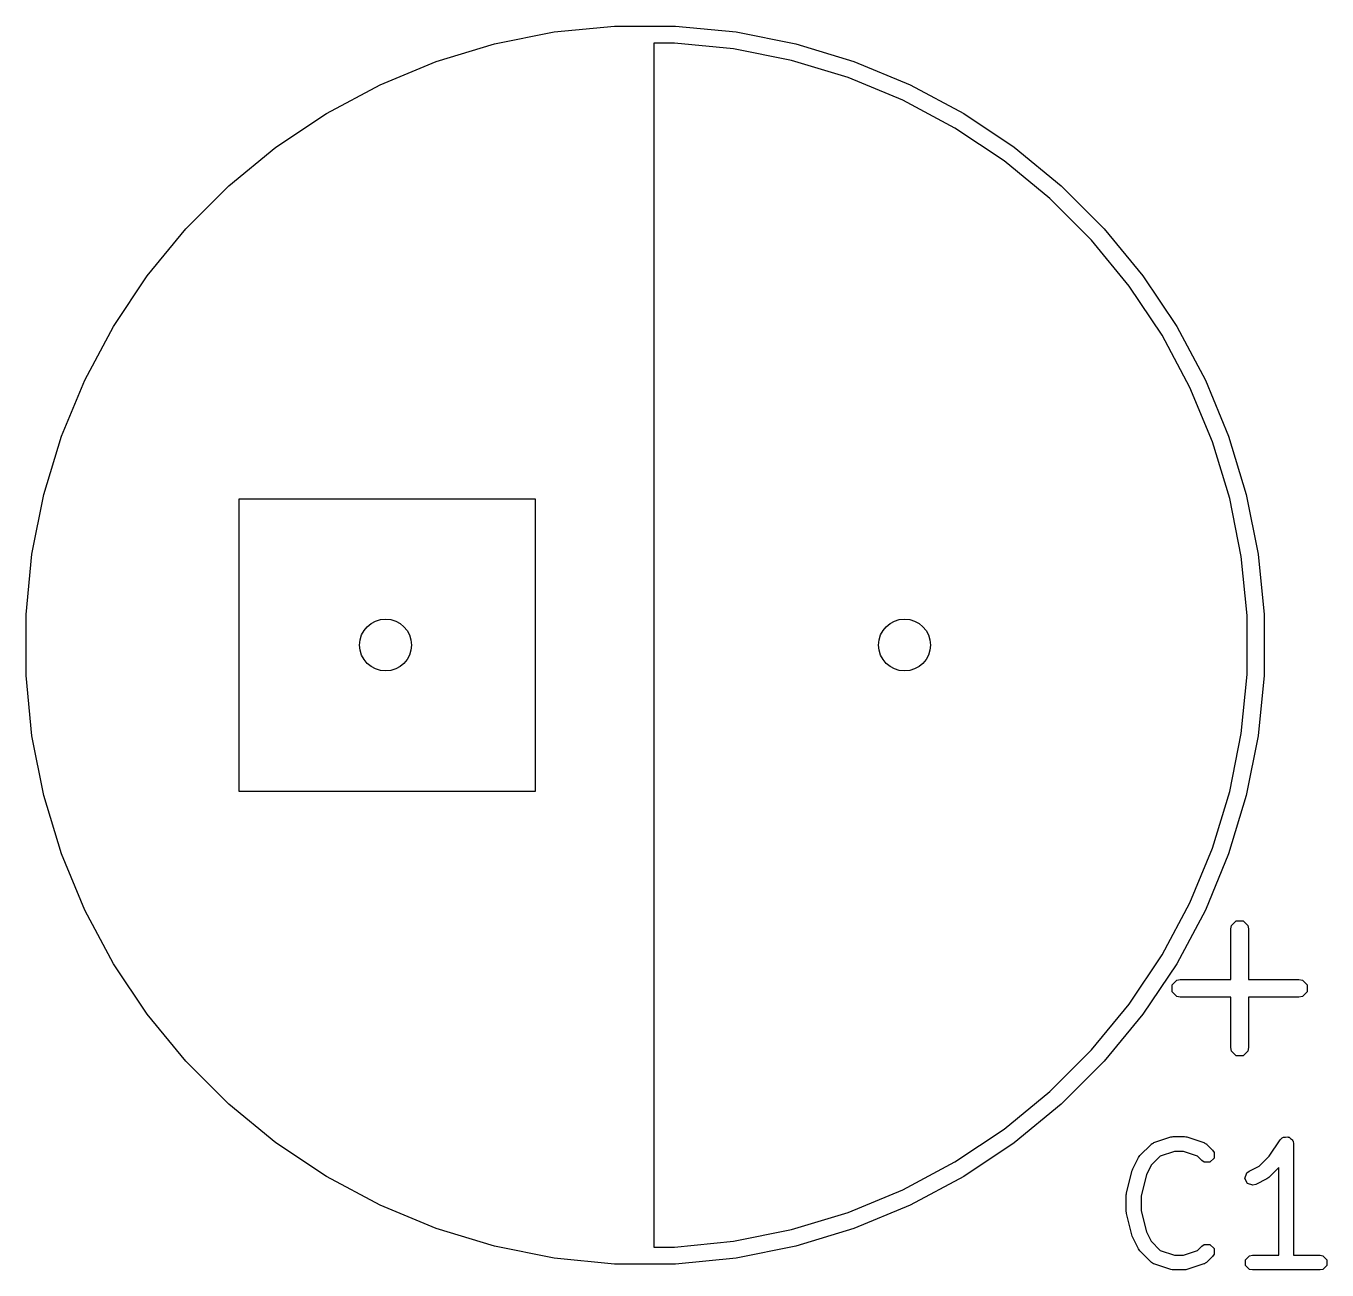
# Model space of a CAD drawing. Header units: inches. Extents: x -1.62 to 1.64, y 0 to 4.72.
# Drawn here: x 0.3032 to 0.6486, y 3.0506 to 3.3809 of the extents above; entities that cross this region are included whole.
import ezdxf

# ---------------------------------------------------------------- set-up
doc = ezdxf.new("R2010")
doc.units = ezdxf.units.IN
doc.header["$MEASUREMENT"] = 0
doc.layers.add('BLACK', color=250, linetype='CONTINUOUS')

msp = doc.modelspace()

# ---------------------------------------------------------------- linework, layer by layer
at = {"layer": 'BLACK', "linetype": 'CONTINUOUS'}
for p, q in [((0.42757, 3.37617), (0.44341, 3.37932)), ((0.44341, 3.37932), (0.45948, 3.3809)), ((0.45948, 3.3809), (0.47563, 3.3809)), ((0.47563, 3.3809), (0.4917, 3.37932)), ((0.4917, 3.37932), (0.50754, 3.37617)), ((0.41211, 3.37148), (0.42757, 3.37617)), ((0.4754, 3.37638), (0.46991, 3.37638)), ((0.46991, 3.37638), (0.46991, 3.05669)), ((0.49103, 3.37484), (0.4754, 3.37638)), ((0.50754, 3.37617), (0.52299, 3.37148)), ((0.39719, 3.3653), (0.41211, 3.37148)), ((0.50644, 3.37177), (0.49103, 3.37484)), ((0.52147, 3.36722), (0.50644, 3.37177)), ((0.52299, 3.37148), (0.53791, 3.3653)), ((0.38295, 3.35769), (0.39719, 3.3653)), ((0.53598, 3.36121), (0.52147, 3.36722)), ((0.53791, 3.3653), (0.55216, 3.35769)), ((0.54983, 3.3538), (0.53598, 3.36121)), ((0.36952, 3.34872), (0.38295, 3.35769)), ((0.55216, 3.35769), (0.56558, 3.34872)), ((0.56289, 3.34508), (0.54983, 3.3538)), ((0.35704, 3.33847), (0.36952, 3.34872)), ((0.56558, 3.34872), (0.57807, 3.33847)), ((0.57503, 3.33511), (0.56289, 3.34508)), ((0.34562, 3.32705), (0.35704, 3.33847)), ((0.57807, 3.33847), (0.58949, 3.32705)), ((0.58613, 3.32401), (0.57503, 3.33511)), ((0.33537, 3.31457), (0.34562, 3.32705)), ((0.58949, 3.32705), (0.59973, 3.31457)), ((0.59609, 3.31187), (0.58613, 3.32401)), ((0.3264, 3.30114), (0.33537, 3.31457)), ((0.59973, 3.31457), (0.60871, 3.30114)), ((0.60482, 3.29881), (0.59609, 3.31187)), ((0.31879, 3.2869), (0.3264, 3.30114)), ((0.60871, 3.30114), (0.61632, 3.2869)), ((0.61222, 3.28496), (0.60482, 3.29881)), ((0.31261, 3.27198), (0.31879, 3.2869)), ((0.61632, 3.2869), (0.6225, 3.27198)), ((0.61823, 3.27045), (0.61222, 3.28496)), ((0.30792, 3.25652), (0.31261, 3.27198)), ((0.6225, 3.27198), (0.62719, 3.25652)), ((0.62279, 3.25542), (0.61823, 3.27045)), ((0.30477, 3.24068), (0.30792, 3.25652)), ((0.36114, 3.2553), (0.35968, 3.2553)), ((0.35968, 3.2553), (0.35968, 3.17777)), ((0.36271, 3.2553), (0.36114, 3.2553)), ((0.36452, 3.2553), (0.36271, 3.2553)), ((0.36452, 3.2553), (0.36452, 3.2553)), ((0.36586, 3.2553), (0.36452, 3.2553)), ((0.36744, 3.2553), (0.36586, 3.2553)), ((0.36586, 3.2553), (0.36586, 3.2553)), ((0.36901, 3.2553), (0.36744, 3.2553)), ((0.37059, 3.2553), (0.36901, 3.2553)), ((0.37216, 3.2553), (0.37059, 3.2553)), ((0.37373, 3.2553), (0.37216, 3.2553)), ((0.37531, 3.2553), (0.37373, 3.2553)), ((0.37688, 3.2553), (0.37531, 3.2553)), ((0.37846, 3.2553), (0.37688, 3.2553)), ((0.38003, 3.2553), (0.37846, 3.2553)), ((0.38184, 3.2553), (0.38003, 3.2553)), ((0.38318, 3.2553), (0.38184, 3.2553)), ((0.38184, 3.2553), (0.38184, 3.2553)), ((0.38476, 3.2553), (0.38318, 3.2553)), ((0.38318, 3.2553), (0.38318, 3.2553)), ((0.38633, 3.2553), (0.38476, 3.2553)), ((0.38791, 3.2553), (0.38633, 3.2553)), ((0.38948, 3.2553), (0.38791, 3.2553)), ((0.39106, 3.2553), (0.38948, 3.2553)), ((0.39263, 3.2553), (0.39106, 3.2553)), ((0.39421, 3.2553), (0.39263, 3.2553)), ((0.39578, 3.2553), (0.39421, 3.2553)), ((0.39736, 3.2553), (0.39578, 3.2553)), ((0.39916, 3.2553), (0.39736, 3.2553)), ((0.40051, 3.2553), (0.39916, 3.2553)), ((0.39916, 3.2553), (0.39916, 3.2553)), ((0.40208, 3.2553), (0.40051, 3.2553)), ((0.40051, 3.2553), (0.40051, 3.2553)), ((0.40366, 3.2553), (0.40208, 3.2553)), ((0.40523, 3.2553), (0.40366, 3.2553)), ((0.40681, 3.2553), (0.40523, 3.2553)), ((0.40838, 3.2553), (0.40681, 3.2553)), ((0.40996, 3.2553), (0.40838, 3.2553)), ((0.41153, 3.2553), (0.40996, 3.2553)), ((0.4131, 3.2553), (0.41153, 3.2553)), ((0.41468, 3.2553), (0.4131, 3.2553)), ((0.41649, 3.2553), (0.41468, 3.2553)), ((0.41783, 3.2553), (0.41649, 3.2553)), ((0.41649, 3.2553), (0.41649, 3.2553)), ((0.4194, 3.2553), (0.41783, 3.2553)), ((0.41783, 3.2553), (0.41783, 3.2553)), ((0.42098, 3.2553), (0.4194, 3.2553)), ((0.42279, 3.2553), (0.42098, 3.2553)), ((0.42413, 3.2553), (0.42279, 3.2553)), ((0.42279, 3.2553), (0.42279, 3.2553)), ((0.4257, 3.2553), (0.42413, 3.2553)), ((0.42413, 3.2553), (0.42413, 3.2553)), ((0.42728, 3.2553), (0.4257, 3.2553)), ((0.42885, 3.2553), (0.42728, 3.2553)), ((0.43043, 3.2553), (0.42885, 3.2553)), ((0.432, 3.2553), (0.43043, 3.2553)), ((0.43358, 3.2553), (0.432, 3.2553)), ((0.43515, 3.2553), (0.43358, 3.2553)), ((0.43673, 3.2553), (0.43515, 3.2553)), ((0.4383, 3.2553), (0.43673, 3.2553)), ((0.43842, 3.2553), (0.4383, 3.2553)), ((0.43842, 3.17777), (0.43842, 3.2553)), ((0.62586, 3.24002), (0.62279, 3.25542)), ((0.62719, 3.25652), (0.63034, 3.24068)), ((0.30318, 3.22461), (0.30477, 3.24068)), ((0.63034, 3.24068), (0.63192, 3.22461)), ((0.62739, 3.22439), (0.62586, 3.24002)), ((0.30318, 3.22439), (0.30318, 3.22461)), ((0.30318, 3.20846), (0.30318, 3.22439)), ((0.62739, 3.20868), (0.62739, 3.22439)), ((0.63192, 3.22461), (0.63192, 3.20846)), ((0.30477, 3.19239), (0.30318, 3.20846)), ((0.62586, 3.19305), (0.62739, 3.20868)), ((0.63192, 3.20846), (0.63034, 3.19239)), ((0.30792, 3.17655), (0.30477, 3.19239)), ((0.62279, 3.17765), (0.62586, 3.19305)), ((0.63034, 3.19239), (0.62719, 3.17655)), ((0.31261, 3.16109), (0.30792, 3.17655)), ((0.35968, 3.17777), (0.35979, 3.17777)), ((0.35979, 3.17777), (0.36137, 3.17777)), ((0.36137, 3.17777), (0.36294, 3.17777)), ((0.36294, 3.17777), (0.36452, 3.17777)), ((0.36452, 3.17777), (0.36452, 3.17777)), ((0.36452, 3.17777), (0.36586, 3.17777)), ((0.36586, 3.17777), (0.36586, 3.17777)), ((0.36586, 3.17777), (0.36767, 3.17777)), ((0.36767, 3.17777), (0.36924, 3.17777)), ((0.36924, 3.17777), (0.37082, 3.17777)), ((0.37082, 3.17777), (0.37239, 3.17777)), ((0.37239, 3.17777), (0.37397, 3.17777)), ((0.37397, 3.17777), (0.37554, 3.17777)), ((0.37554, 3.17777), (0.37712, 3.17777)), ((0.37712, 3.17777), (0.37869, 3.17777)), ((0.37869, 3.17777), (0.38027, 3.17777)), ((0.38027, 3.17777), (0.38184, 3.17777)), ((0.38184, 3.17777), (0.38184, 3.17777)), ((0.38184, 3.17777), (0.38318, 3.17777)), ((0.38318, 3.17777), (0.38318, 3.17777)), ((0.38318, 3.17777), (0.38499, 3.17777)), ((0.38499, 3.17777), (0.38657, 3.17777)), ((0.38657, 3.17777), (0.38814, 3.17777)), ((0.38814, 3.17777), (0.38972, 3.17777)), ((0.38972, 3.17777), (0.39129, 3.17777)), ((0.39129, 3.17777), (0.39287, 3.17777)), ((0.39287, 3.17777), (0.39444, 3.17777)), ((0.39444, 3.17777), (0.39602, 3.17777)), ((0.39602, 3.17777), (0.39759, 3.17777)), ((0.39759, 3.17777), (0.39916, 3.17777)), ((0.39916, 3.17777), (0.39916, 3.17777)), ((0.39916, 3.17777), (0.40051, 3.17777)), ((0.40051, 3.17777), (0.40051, 3.17777)), ((0.40051, 3.17777), (0.40231, 3.17777)), ((0.40231, 3.17777), (0.40389, 3.17777)), ((0.40389, 3.17777), (0.40546, 3.17777)), ((0.40546, 3.17777), (0.40704, 3.17777)), ((0.40704, 3.17777), (0.40861, 3.17777)), ((0.40861, 3.17777), (0.41019, 3.17777)), ((0.41019, 3.17777), (0.41176, 3.17777)), ((0.41176, 3.17777), (0.41334, 3.17777)), ((0.41334, 3.17777), (0.41491, 3.17777)), ((0.41491, 3.17777), (0.41649, 3.17777)), ((0.41649, 3.17777), (0.41649, 3.17777)), ((0.41649, 3.17777), (0.41783, 3.17777)), ((0.41783, 3.17777), (0.41783, 3.17777)), ((0.41783, 3.17777), (0.41964, 3.17777)), ((0.41964, 3.17777), (0.42121, 3.17777)), ((0.42121, 3.17777), (0.42279, 3.17777)), ((0.42279, 3.17777), (0.42279, 3.17777)), ((0.42279, 3.17777), (0.42413, 3.17777)), ((0.42413, 3.17777), (0.42413, 3.17777)), ((0.42413, 3.17777), (0.42594, 3.17777)), ((0.42594, 3.17777), (0.42751, 3.17777)), ((0.42751, 3.17777), (0.42909, 3.17777)), ((0.42909, 3.17777), (0.43066, 3.17777)), ((0.43066, 3.17777), (0.43224, 3.17777)), ((0.43224, 3.17777), (0.43381, 3.17777)), ((0.43381, 3.17777), (0.43539, 3.17777)), ((0.43539, 3.17777), (0.43696, 3.17777)), ((0.43696, 3.17777), (0.43842, 3.17777)), ((0.61823, 3.16262), (0.62279, 3.17765)), ((0.62719, 3.17655), (0.6225, 3.16109)), ((0.31879, 3.14617), (0.31261, 3.16109)), ((0.61222, 3.14811), (0.61823, 3.16262)), ((0.6225, 3.16109), (0.61632, 3.14617)), ((0.60482, 3.13426), (0.61222, 3.14811)), ((0.3264, 3.13193), (0.31879, 3.14617)), ((0.61632, 3.14617), (0.60871, 3.13193)), ((0.62305, 3.14114), (0.62323, 3.14205)), ((0.62305, 3.12776), (0.62305, 3.14114)), ((0.62323, 3.14205), (0.62451, 3.14332)), ((0.62451, 3.14332), (0.62632, 3.14332)), ((0.62632, 3.14332), (0.6276, 3.14205)), ((0.6276, 3.14205), (0.62778, 3.14114)), ((0.62778, 3.14114), (0.62778, 3.12776)), ((0.59609, 3.1212), (0.60482, 3.13426)), ((0.33537, 3.1185), (0.3264, 3.13193)), ((0.60871, 3.13193), (0.59973, 3.1185)), ((0.60748, 3.1263), (0.60876, 3.12758)), ((0.60748, 3.12449), (0.60748, 3.1263)), ((0.60876, 3.12758), (0.60967, 3.12776)), ((0.60967, 3.12776), (0.62305, 3.12776)), ((0.62778, 3.12776), (0.64116, 3.12776)), ((0.64116, 3.12776), (0.64207, 3.12758)), ((0.64207, 3.12758), (0.64334, 3.1263)), ((0.64334, 3.1263), (0.64334, 3.12449)), ((0.60876, 3.12321), (0.60748, 3.12449)), ((0.60967, 3.12303), (0.60876, 3.12321)), ((0.62305, 3.12303), (0.60967, 3.12303)), ((0.62305, 3.10965), (0.62305, 3.12303)), ((0.64116, 3.12303), (0.62778, 3.12303)), ((0.62778, 3.12303), (0.62778, 3.10965)), ((0.64207, 3.12321), (0.64116, 3.12303)), ((0.64334, 3.12449), (0.64207, 3.12321)), ((0.58613, 3.10906), (0.59609, 3.1212)), ((0.34562, 3.10602), (0.33537, 3.1185)), ((0.59973, 3.1185), (0.58949, 3.10602)), ((0.57503, 3.09796), (0.58613, 3.10906)), ((0.62323, 3.10874), (0.62305, 3.10965)), ((0.62778, 3.10965), (0.6276, 3.10874)), ((0.35704, 3.0946), (0.34562, 3.10602)), ((0.58949, 3.10602), (0.57807, 3.0946)), ((0.62451, 3.10746), (0.62323, 3.10874)), ((0.62632, 3.10746), (0.62451, 3.10746)), ((0.6276, 3.10874), (0.62632, 3.10746)), ((0.56289, 3.08799), (0.57503, 3.09796)), ((0.36952, 3.08435), (0.35704, 3.0946)), ((0.57807, 3.0946), (0.56558, 3.08435)), ((0.54983, 3.07927), (0.56289, 3.08799)), ((0.60268, 3.08443), (0.60718, 3.08593)), ((0.60718, 3.08593), (0.60749, 3.08597)), ((0.60749, 3.08597), (0.6078, 3.08603)), ((0.6078, 3.08603), (0.6108, 3.08603)), ((0.6108, 3.08603), (0.61111, 3.08597)), ((0.61111, 3.08597), (0.61142, 3.08593)), ((0.61142, 3.08593), (0.61592, 3.08443)), ((0.63327, 3.08081), (0.63616, 3.08515)), ((0.63616, 3.08515), (0.6367, 3.08569)), ((0.6367, 3.08569), (0.6369, 3.08573)), ((0.6369, 3.08573), (0.63704, 3.08588)), ((0.63704, 3.08588), (0.63762, 3.08588)), ((0.63762, 3.08588), (0.63818, 3.08599)), ((0.63818, 3.08599), (0.63835, 3.08588)), ((0.63835, 3.08588), (0.63855, 3.08588)), ((0.63855, 3.08588), (0.63895, 3.08547)), ((0.63895, 3.08547), (0.63943, 3.08515)), ((0.63943, 3.08515), (0.63947, 3.08496)), ((0.63947, 3.08496), (0.63961, 3.08481)), ((0.63961, 3.08481), (0.63976, 3.08406)), ((0.38295, 3.07538), (0.36952, 3.08435)), ((0.56558, 3.08435), (0.55216, 3.07538)), ((0.59891, 3.08095), (0.60191, 3.08395)), ((0.60191, 3.08395), (0.60199, 3.08401)), ((0.60199, 3.08401), (0.60201, 3.08405)), ((0.60201, 3.08405), (0.60228, 3.0842)), ((0.60228, 3.0842), (0.60255, 3.08438)), ((0.60255, 3.08438), (0.60259, 3.08438)), ((0.60259, 3.08438), (0.60268, 3.08443)), ((0.60812, 3.08209), (0.60436, 3.08084)), ((0.61048, 3.08209), (0.60812, 3.08209)), ((0.61423, 3.08084), (0.61048, 3.08209)), ((0.61592, 3.08443), (0.61601, 3.08438)), ((0.61601, 3.08438), (0.61605, 3.08438)), ((0.61605, 3.08438), (0.61631, 3.0842)), ((0.61631, 3.0842), (0.61659, 3.08405)), ((0.61659, 3.08405), (0.61661, 3.08401)), ((0.61661, 3.08401), (0.61669, 3.08395)), ((0.61669, 3.08395), (0.61819, 3.08245)), ((0.61819, 3.08245), (0.61862, 3.08181)), ((0.61862, 3.08181), (0.61862, 3.08031)), ((0.63976, 3.08406), (0.63976, 3.05453)), ((0.53598, 3.07187), (0.54983, 3.07927)), ((0.59704, 3.07744), (0.59854, 3.08044)), ((0.59854, 3.08044), (0.59873, 3.08069)), ((0.59873, 3.08069), (0.59891, 3.08095)), ((0.60192, 3.07839), (0.60066, 3.07587)), ((0.60436, 3.08084), (0.60192, 3.07839)), ((0.61541, 3.07967), (0.61423, 3.08084)), ((0.61604, 3.07924), (0.61541, 3.07967)), ((0.61755, 3.07924), (0.61604, 3.07924)), ((0.61862, 3.08031), (0.61755, 3.07924)), ((0.62792, 3.07682), (0.63063, 3.07818)), ((0.63063, 3.07818), (0.63327, 3.08081)), ((0.63583, 3.07781), (0.63319, 3.07517)), ((0.63583, 3.05453), (0.63583, 3.07781)), ((0.39719, 3.06777), (0.38295, 3.07538)), ((0.55216, 3.07538), (0.53791, 3.06777)), ((0.59539, 3.07104), (0.59689, 3.07704)), ((0.59689, 3.07704), (0.59698, 3.07723)), ((0.59698, 3.07723), (0.59704, 3.07744)), ((0.60066, 3.07587), (0.59927, 3.07032)), ((0.62683, 3.07492), (0.62731, 3.07635)), ((0.62751, 3.07357), (0.62683, 3.07492)), ((0.62731, 3.07635), (0.62792, 3.07682)), ((0.63268, 3.0748), (0.62968, 3.0733)), ((0.63293, 3.07499), (0.63268, 3.0748)), ((0.63319, 3.07517), (0.63293, 3.07499)), ((0.52147, 3.06586), (0.53598, 3.07187)), ((0.59538, 3.0708), (0.59539, 3.07104)), ((0.62894, 3.0731), (0.62751, 3.07357)), ((0.62968, 3.0733), (0.62894, 3.0731)), ((0.41211, 3.06159), (0.39719, 3.06777)), ((0.53791, 3.06777), (0.52299, 3.06159)), ((0.59533, 3.07056), (0.59538, 3.0708)), ((0.59533, 3.06606), (0.59533, 3.07056)), ((0.59927, 3.07032), (0.59927, 3.0663)), ((0.50644, 3.0613), (0.52147, 3.06586)), ((0.59538, 3.06582), (0.59533, 3.06606)), ((0.59539, 3.06558), (0.59538, 3.06582)), ((0.59689, 3.05958), (0.59539, 3.06558)), ((0.59927, 3.0663), (0.60066, 3.06075)), ((0.42757, 3.0569), (0.41211, 3.06159)), ((0.49103, 3.05823), (0.50644, 3.0613)), ((0.52299, 3.06159), (0.50754, 3.0569)), ((0.60066, 3.06075), (0.60192, 3.05823)), ((0.4754, 3.05669), (0.49103, 3.05823)), ((0.59698, 3.05939), (0.59689, 3.05958)), ((0.59704, 3.05918), (0.59698, 3.05939)), ((0.59854, 3.05618), (0.59704, 3.05918)), ((0.60192, 3.05823), (0.60436, 3.05578)), ((0.61541, 3.05695), (0.61604, 3.05738)), ((0.61604, 3.05738), (0.61755, 3.05738)), ((0.61755, 3.05738), (0.61862, 3.05632)), ((0.44341, 3.05375), (0.42757, 3.0569)), ((0.45948, 3.05217), (0.44341, 3.05375)), ((0.46991, 3.05669), (0.4754, 3.05669)), ((0.4917, 3.05375), (0.47563, 3.05217)), ((0.50754, 3.0569), (0.4917, 3.05375)), ((0.59873, 3.05593), (0.59854, 3.05618)), ((0.59891, 3.05567), (0.59873, 3.05593)), ((0.60191, 3.05267), (0.59891, 3.05567)), ((0.60436, 3.05578), (0.60812, 3.05453)), ((0.60812, 3.05453), (0.61048, 3.05453)), ((0.61048, 3.05453), (0.61423, 3.05578)), ((0.61423, 3.05578), (0.61541, 3.05695)), ((0.61819, 3.05417), (0.61669, 3.05267)), ((0.61862, 3.05481), (0.61819, 3.05417)), ((0.61862, 3.05632), (0.61862, 3.05481)), ((0.62698, 3.05332), (0.62804, 3.05438)), ((0.62804, 3.05438), (0.6288, 3.05453)), ((0.6288, 3.05453), (0.63583, 3.05453)), ((0.63976, 3.05453), (0.64679, 3.05453)), ((0.64679, 3.05453), (0.64755, 3.05438)), ((0.64755, 3.05438), (0.64861, 3.05332)), ((0.47563, 3.05217), (0.45948, 3.05217)), ((0.60199, 3.05262), (0.60191, 3.05267)), ((0.60201, 3.05258), (0.60199, 3.05262)), ((0.60228, 3.05242), (0.60201, 3.05258)), ((0.60255, 3.05224), (0.60228, 3.05242)), ((0.60259, 3.05224), (0.60255, 3.05224)), ((0.60268, 3.0522), (0.60259, 3.05224)), ((0.60718, 3.0507), (0.60268, 3.0522)), ((0.60749, 3.05066), (0.60718, 3.0507)), ((0.6078, 3.05059), (0.60749, 3.05066)), ((0.6108, 3.05059), (0.6078, 3.05059)), ((0.61111, 3.05066), (0.6108, 3.05059)), ((0.61142, 3.0507), (0.61111, 3.05066)), ((0.61592, 3.0522), (0.61142, 3.0507)), ((0.61601, 3.05224), (0.61592, 3.0522)), ((0.61605, 3.05224), (0.61601, 3.05224)), ((0.61631, 3.05242), (0.61605, 3.05224)), ((0.61659, 3.05258), (0.61631, 3.05242)), ((0.61661, 3.05262), (0.61659, 3.05258)), ((0.61669, 3.05267), (0.61661, 3.05262)), ((0.62698, 3.05181), (0.62698, 3.05332)), ((0.62804, 3.05074), (0.62698, 3.05181)), ((0.6288, 3.05059), (0.62804, 3.05074)), ((0.64679, 3.05059), (0.6288, 3.05059)), ((0.64755, 3.05074), (0.64679, 3.05059)), ((0.64861, 3.05181), (0.64755, 3.05074)), ((0.64861, 3.05332), (0.64861, 3.05181))]:
    msp.add_line(p, q, dxfattribs=at)
at = {"layer": 'BLACK'}
for centre in [(0.39865, 3.21654), (0.39865, 3.21654), (0.53645, 3.21654), (0.53645, 3.21654)]:
    msp.add_circle(centre, 0.00689, dxfattribs=at)

doc.saveas('drawing.dxf')
